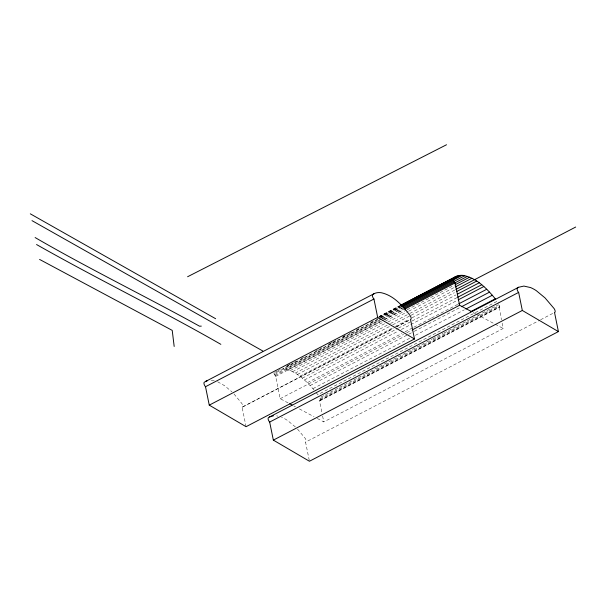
<?xml version="1.0" encoding="UTF-8"?>
<svg xmlns="http://www.w3.org/2000/svg" width="606" height="606" viewBox="0 0 606 606"><rect width="100%" height="100%" fill="white"/><g stroke="black" fill="none" stroke-linecap="round" stroke-linejoin="round"><path stroke-width="0.45" stroke-dasharray="3.03 2.27" d="M321.741 411.822L319.521 400.922L320.256 399.718L319.763 397.703L364.623 374.341M319.521 400.922L499.291 307.363L499.67 306.288L499.177 304.273M378.886 316.605L399.649 305.788M379.098 316.673L399.922 305.825M379.689 316.567L399.718 306.144M379.136 317.279L399.96 306.439M287.524 365.532L291.531 363.448M328.369 344.261L330.77 343.011M342.784 336.754L345.193 335.504M376.424 319.233L378.833 317.983M379.629 317.567L400.452 306.719M274.692 372.387L277.094 371.13M277.889 370.713L280.298 369.463M286.706 366.13L293.107 362.789M293.91 362.373L296.311 361.123M301.121 358.616L305.924 356.116M315.537 351.109L321.945 347.776M329.952 343.602L332.353 342.352M333.156 341.935L337.966 339.428M342.769 336.928L345.17 335.679M349.177 333.595L351.578 332.338M356.381 329.838L361.191 327.338M370.804 322.331L374.803 320.248M380.409 317.324L400.437 306.894M377.917 319.226L282.601 368.857C295.819 370.258 305.833 380.621 314.12 390.105M381.121 317.552L400.339 307.545M288.123 402.907L280.192 398.68L275.662 376.387L274.101 373.705L379.818 318.65M380.621 318.233L401.445 307.386M274.48 374.659L381.007 319.18M381.81 318.764L402.634 307.924M285.335 369.175L381.447 319.12M382.25 318.703L402.27 308.272M275.003 375.568L379.932 320.93M383.136 319.264L403.157 308.833M287.933 369.819L383.25 320.188M384.045 319.763L403.27 309.757M275.662 376.387L381.379 321.331M384.583 319.665L403.808 309.651M290.206 370.63L384.719 321.415M385.514 320.998L406.338 310.151M407.141 309.734L454.394 285.123M292.539 371.683L387.052 322.46M387.855 322.044L407.876 311.62M408.679 311.204L454.326 287.426M295.19 373.122L389.628 323.937M390.469 323.506L408.906 313.9M409.724 313.476L455.379 289.698M297.364 374.485L391.877 325.263M392.673 324.846L409.497 316.09M411.095 315.256L454.348 292.728M299.834 376.22L394.339 326.998M395.142 326.581L408.762 319.491M411.966 317.824L456.015 294.887M246.066 426.692L242.097 407.194L392.93 328.649M396.279 326.899L410.527 319.483M242.362 407.118L393.188 328.573M396.536 326.823L409.111 320.279M302.326 378.174L397.634 328.535M398.437 328.119L411.247 321.445M412.05 321.029L456.901 297.675M304.417 379.97L398.127 331.164M401.331 329.497L457.394 300.296M307.333 382.697L401.846 333.474M405.05 331.808L413.057 327.634M413.86 327.217L430.677 318.461M431.48 318.044L457.909 304.273M280.192 398.68L403.535 334.444M406.74 332.77L411.55 330.27M310.136 385.56L407.846 334.671M408.649 334.254L413.451 331.755M414.254 331.338L460.712 307.144M312.931 388.673L410.641 337.784M415.451 335.285L464.31 309.84M365.418 373.925L431.896 339.307M432.699 338.89L443.107 333.467M443.91 333.05L476.748 315.946M477.551 315.529L498.374 304.689M320.127 398.771L499.541 305.341M320.256 399.718L499.67 306.288M320.127 400.475L499.533 307.037M317.309 418.458L323.793 421.912L503.2 328.482L502.01 322.642M309.265 460.378L305.553 442.138L539.772 320.203M540.613 319.763L554.528 312.476M499.291 307.363L501.435 319.816M214.236 380.704L212.926 380.454A53.79 23.339 62.5 0 0 210.032 380.295M276.586 415.86L277.912 416.125M217.622 381.788L224.614 385.704L231.901 391.824M473.256 312.522L475.634 313.787M476.422 314.211L494.284 323.733M495.094 324.165L503.2 328.482M293.842 405.952L295.433 406.8M299.394 408.914L314.067 416.731M295.38 426.919L287.282 420.299A52.661 22.846 62.5 0 0 281.548 417.223M297.485 429.056L305.053 438.13A2.871 1.25 62.5 0 1 306.159 440.751A2.871 1.25 62.5 0 1 305.553 442.138M233.984 393.945L241.764 403.354A2.932 1.273 62.5 0 1 242.097 407.194M316.203 392.65L317.771 394.68L497.185 301.25L498.602 303.189M273.889 372.804L274.101 373.705M322.604 416.072L323.793 421.912"/><path stroke-width="0.91" d="M495.617 299.212C487.421 289.267 477.763 278.843 464.749 275.738C460.234 274.162 449.069 276.912 455.068 282.957L459.606 305.242L471.498 311.582M269.693 416.905L268.466 417.648A2.871 1.25 62.5 0 0 268.261 419.541A2.871 1.25 62.5 0 0 269.67 422.064L273.344 440.123L309.439 461.257L558.414 331.596L554.528 312.476A2.871 1.25 62.5 0 0 555.134 311.09A2.871 1.25 62.5 0 0 554.028 308.469L545.036 297.91L536.257 290.638A52.661 22.846 62.5 0 0 530.523 287.562L523.887 286.077L518.668 287.244L269.693 416.905L273.45 415.807M518.668 287.244L517.441 287.986A2.871 1.25 62.5 0 0 517.236 289.88A2.871 1.25 62.5 0 0 518.645 292.403L522.319 310.461L558.414 331.596M205.904 381.288L204.184 382.318A2.932 1.273 62.5 0 0 205.51 386.726L209.259 405.141L246.066 426.692L414.489 338.974L410.527 319.483A2.932 1.273 62.5 0 0 410.186 315.643C402.74 305.947 393.847 295.501 381.348 292.743A53.79 23.339 62.5 0 0 374.326 293.577L205.904 381.288A53.79 23.339 62.5 0 1 207.676 380.651M374.326 293.569L372.607 294.607A2.932 1.273 62.5 0 0 373.94 299.016L377.682 317.423L414.489 338.974M205.51 386.726L373.94 299.016M400.839 305.174L455.303 276.806M209.259 405.141L377.682 317.423M400.725 305.409L457.257 276.01M400.513 305.727L453.379 278.192M401.217 305.757L459.227 275.571M453.318 279.192L460.522 275.435M401.233 306.477L453.296 279.366M453.205 280.017L462.014 275.427M402.248 306.969L453.508 280.275M403.429 307.507L453.894 281.229M453.53 281.578L464.749 275.738M403.96 308.416L454.417 282.138M454.53 283.063L467.347 276.389M404.611 309.234L455.068 282.957M455.197 284.706L469.612 277.2M455.129 287.009L471.953 278.252M455.841 289.456L575.7 227.038M456.75 291.478L476.77 281.048M457.613 294.046L479.24 282.79M457.704 297.251L481.732 284.744M458.197 299.879L483.823 286.532M458.712 303.856L486.747 289.259M412.345 329.853L459.606 305.242M461.514 306.727L489.542 292.13M465.908 309.007L492.337 295.236M470.476 311.757L495.307 298.826M269.67 422.064L518.645 292.403M273.344 440.123L522.319 310.461M187.595 276.745L446.531 144.743M201.313 326.119L199.563 326.21C145.061 296.054 89.037 268.822 35.125 237.552M39.579 259.421L172.218 330.384L174.18 346.465M289.713 403.748L292.092 405.02M36.549 244.536C97.331 279.018 160.226 309.583 220.857 344.344M262.754 350.965L31.997 220.637M30.3 213.82L215.645 318.726"/></g></svg>
